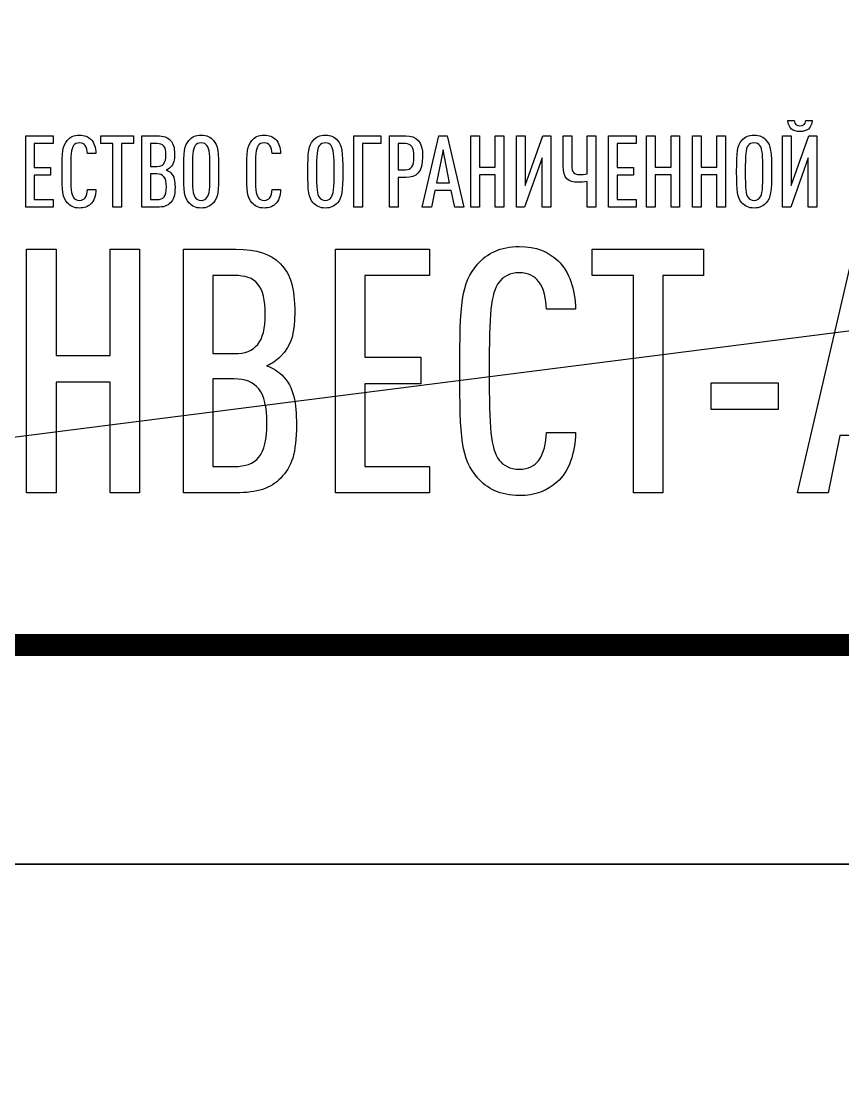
# Model space of a CAD drawing. Header units: millimetres. Extents: x -112426 to 6776, y 1218 to 38707.
# Drawn here: x 2368.9 to 2387.61, y 1396.32 to 1420.37 of the extents above; entities that cross this region are included whole.
import ezdxf

# ---------------------------------------------------------------- set-up
doc = ezdxf.new("R2010")
doc.units = ezdxf.units.MM
doc.layers.add('layer 1', color=7, linetype='Continuous')

# ---------------------------------------------------------------- blocks, each defined once
blk = doc.blocks.new('Лого')
at = {"layer": 'layer 1', "color": 159}
for points, knots in [([(6.6198, 2.3792), (6.6198, 2.3792), (6.5883, 2.3792), (6.5883, 2.3792), (6.5883, 2.3792), (6.5862, 2.3604), (6.5751, 2.3523), (6.5583, 2.3523), (6.5583, 2.3523), (6.5415, 2.3523), (6.5304, 2.3604), (6.5283, 2.3792), (6.5283, 2.3792), (6.5283, 2.3792), (6.4968, 2.3792), (6.4968, 2.3792), (6.4968, 2.3792), (6.4994, 2.3391), (6.5243, 2.3239), (6.5583, 2.3239), (6.5583, 2.3239), (6.5923, 2.3239), (6.6172, 2.3391), (6.6198, 2.3792)], [0, 0, 0, 0, 0.142857, 0.142857, 0.142857, 0.142857, 0.285714, 0.285714, 0.285714, 0.285714, 0.428571, 0.428571, 0.428571, 0.428571, 0.571429, 0.571429, 0.571429, 0.571429, 0.714286, 0.714286, 0.714286, 0.714286, 1, 1, 1, 1]), ([(2.9897, 2.0293), (2.9897, 2.0293), (2.9465, 2.0293), (2.9465, 2.0293), (2.9465, 2.0293), (2.946, 2.014), (2.9429, 1.9983), (2.9348, 1.9876), (2.9348, 1.9876), (2.9292, 1.9805), (2.9201, 1.9749), (2.9064, 1.9749), (2.9064, 1.9749), (2.8921, 1.9749), (2.8825, 1.9805), (2.8764, 1.9886), (2.8764, 1.9886), (2.8637, 2.0059), (2.8617, 2.0349), (2.8617, 2.1207), (2.8617, 2.1207), (2.8617, 2.2065), (2.8637, 2.2355), (2.8764, 2.2528), (2.8764, 2.2528), (2.8825, 2.2609), (2.8921, 2.2665), (2.9064, 2.2665), (2.9064, 2.2665), (2.9201, 2.2665), (2.9292, 2.2609), (2.9348, 2.2538), (2.9348, 2.2538), (2.9434, 2.2431), (2.946, 2.2279), (2.9465, 2.2126), (2.9465, 2.2126), (2.9465, 2.2126), (2.9897, 2.2126), (2.9897, 2.2126), (2.9897, 2.2126), (2.9891, 2.2421), (2.9805, 2.268), (2.9638, 2.2843), (2.9638, 2.2843), (2.9495, 2.298), (2.9318, 2.3056), (2.9064, 2.3056), (2.9064, 2.3056), (2.8779, 2.3056), (2.8581, 2.2949), (2.8444, 2.2792), (2.8444, 2.2792), (2.8205, 2.2517), (2.818, 2.2208), (2.818, 2.1207), (2.818, 2.1207), (2.818, 2.0206), (2.8205, 1.9897), (2.8444, 1.9622), (2.8444, 1.9622), (2.8581, 1.9465), (2.8779, 1.9358), (2.9064, 1.9358), (2.9064, 1.9358), (2.9302, 1.9358), (2.948, 1.9429), (2.9622, 1.9556), (2.9622, 1.9556), (2.98, 1.9719), (2.9891, 1.9988), (2.9897, 2.0293)], [0, 0, 0, 0, 0.052632, 0.052632, 0.052632, 0.052632, 0.105263, 0.105263, 0.105263, 0.105263, 0.157895, 0.157895, 0.157895, 0.157895, 0.210526, 0.210526, 0.210526, 0.210526, 0.263158, 0.263158, 0.263158, 0.263158, 0.315789, 0.315789, 0.315789, 0.315789, 0.368421, 0.368421, 0.368421, 0.368421, 0.421053, 0.421053, 0.421053, 0.421053, 0.473684, 0.473684, 0.473684, 0.473684, 0.526316, 0.526316, 0.526316, 0.526316, 0.578947, 0.578947, 0.578947, 0.578947, 0.631579, 0.631579, 0.631579, 0.631579, 0.684211, 0.684211, 0.684211, 0.684211, 0.736842, 0.736842, 0.736842, 0.736842, 0.789474, 0.789474, 0.789474, 0.789474, 0.842105, 0.842105, 0.842105, 0.842105, 0.894737, 0.894737, 0.894737, 0.894737, 1, 1, 1, 1]), ([(3.6114, 2.1207), (3.6114, 2.2208), (3.6083, 2.2533), (3.5849, 2.2792), (3.5849, 2.2792), (3.5707, 2.2949), (3.5514, 2.3056), (3.523, 2.3056), (3.523, 2.3056), (3.4945, 2.3056), (3.4752, 2.2949), (3.461, 2.2792), (3.461, 2.2792), (3.4376, 2.2533), (3.4346, 2.2208), (3.4346, 2.1207), (3.4346, 2.1207), (3.4346, 2.0206), (3.4376, 1.9881), (3.461, 1.9622), (3.461, 1.9622), (3.4752, 1.9465), (3.4945, 1.9358), (3.523, 1.9358), (3.523, 1.9358), (3.5514, 1.9358), (3.5707, 1.9465), (3.5849, 1.9622), (3.5849, 1.9622), (3.6083, 1.9881), (3.6114, 2.0206), (3.6114, 2.1207)], [0, 0, 0, 0, 0.111111, 0.111111, 0.111111, 0.111111, 0.222222, 0.222222, 0.222222, 0.222222, 0.333333, 0.333333, 0.333333, 0.333333, 0.444444, 0.444444, 0.444444, 0.444444, 0.555556, 0.555556, 0.555556, 0.555556, 0.666667, 0.666667, 0.666667, 0.666667, 0.777778, 0.777778, 0.777778, 0.777778, 1, 1, 1, 1]), ([(3.9258, 2.0293), (3.9258, 2.0293), (3.8826, 2.0293), (3.8826, 2.0293), (3.8826, 2.0293), (3.8821, 2.014), (3.879, 1.9983), (3.8709, 1.9876), (3.8709, 1.9876), (3.8653, 1.9805), (3.8562, 1.9749), (3.8425, 1.9749), (3.8425, 1.9749), (3.8282, 1.9749), (3.8186, 1.9805), (3.8125, 1.9886), (3.8125, 1.9886), (3.7998, 2.0059), (3.7978, 2.0349), (3.7978, 2.1207), (3.7978, 2.1207), (3.7978, 2.2065), (3.7998, 2.2355), (3.8125, 2.2528), (3.8125, 2.2528), (3.8186, 2.2609), (3.8282, 2.2665), (3.8425, 2.2665), (3.8425, 2.2665), (3.8562, 2.2665), (3.8653, 2.2609), (3.8709, 2.2538), (3.8709, 2.2538), (3.8795, 2.2431), (3.8821, 2.2279), (3.8826, 2.2126), (3.8826, 2.2126), (3.8826, 2.2126), (3.9258, 2.2126), (3.9258, 2.2126), (3.9258, 2.2126), (3.9252, 2.2421), (3.9166, 2.268), (3.8999, 2.2843), (3.8999, 2.2843), (3.8856, 2.298), (3.8679, 2.3056), (3.8425, 2.3056), (3.8425, 2.3056), (3.814, 2.3056), (3.7942, 2.2949), (3.7805, 2.2792), (3.7805, 2.2792), (3.7566, 2.2517), (3.7541, 2.2208), (3.7541, 2.1207), (3.7541, 2.1207), (3.7541, 2.0206), (3.7566, 1.9897), (3.7805, 1.9622), (3.7805, 1.9622), (3.7942, 1.9465), (3.814, 1.9358), (3.8425, 1.9358), (3.8425, 1.9358), (3.8663, 1.9358), (3.8841, 1.9429), (3.8983, 1.9556), (3.8983, 1.9556), (3.9161, 1.9719), (3.9252, 1.9988), (3.9258, 2.0293)], [0, 0, 0, 0, 0.052632, 0.052632, 0.052632, 0.052632, 0.105263, 0.105263, 0.105263, 0.105263, 0.157895, 0.157895, 0.157895, 0.157895, 0.210526, 0.210526, 0.210526, 0.210526, 0.263158, 0.263158, 0.263158, 0.263158, 0.315789, 0.315789, 0.315789, 0.315789, 0.368421, 0.368421, 0.368421, 0.368421, 0.421053, 0.421053, 0.421053, 0.421053, 0.473684, 0.473684, 0.473684, 0.473684, 0.526316, 0.526316, 0.526316, 0.526316, 0.578947, 0.578947, 0.578947, 0.578947, 0.631579, 0.631579, 0.631579, 0.631579, 0.684211, 0.684211, 0.684211, 0.684211, 0.736842, 0.736842, 0.736842, 0.736842, 0.789474, 0.789474, 0.789474, 0.789474, 0.842105, 0.842105, 0.842105, 0.842105, 0.894737, 0.894737, 0.894737, 0.894737, 1, 1, 1, 1]), ([(4.2407, 2.1207), (4.2407, 2.2208), (4.2376, 2.2533), (4.2143, 2.2792), (4.2143, 2.2792), (4.2, 2.2949), (4.1807, 2.3056), (4.1523, 2.3056), (4.1523, 2.3056), (4.1238, 2.3056), (4.1045, 2.2949), (4.0903, 2.2792), (4.0903, 2.2792), (4.067, 2.2533), (4.0639, 2.2208), (4.0639, 2.1207), (4.0639, 2.1207), (4.0639, 2.0206), (4.067, 1.9881), (4.0903, 1.9622), (4.0903, 1.9622), (4.1045, 1.9465), (4.1238, 1.9358), (4.1523, 1.9358), (4.1523, 1.9358), (4.1807, 1.9358), (4.2, 1.9465), (4.2143, 1.9622), (4.2143, 1.9622), (4.2376, 1.9881), (4.2407, 2.0206), (4.2407, 2.1207)], [0, 0, 0, 0, 0.111111, 0.111111, 0.111111, 0.111111, 0.222222, 0.222222, 0.222222, 0.222222, 0.333333, 0.333333, 0.333333, 0.333333, 0.444444, 0.444444, 0.444444, 0.444444, 0.555556, 0.555556, 0.555556, 0.555556, 0.666667, 0.666667, 0.666667, 0.666667, 0.777778, 0.777778, 0.777778, 0.777778, 1, 1, 1, 1]), ([(6.4141, 2.1207), (6.4141, 2.2208), (6.411, 2.2533), (6.3877, 2.2792), (6.3877, 2.2792), (6.3734, 2.2949), (6.3541, 2.3056), (6.3257, 2.3056), (6.3257, 2.3056), (6.2972, 2.3056), (6.2779, 2.2949), (6.2637, 2.2792), (6.2637, 2.2792), (6.2404, 2.2533), (6.2373, 2.2208), (6.2373, 2.1207), (6.2373, 2.1207), (6.2373, 2.0206), (6.2404, 1.9881), (6.2637, 1.9622), (6.2637, 1.9622), (6.2779, 1.9465), (6.2972, 1.9358), (6.3257, 1.9358), (6.3257, 1.9358), (6.3541, 1.9358), (6.3734, 1.9465), (6.3877, 1.9622), (6.3877, 1.9622), (6.411, 1.9881), (6.4141, 2.0206), (6.4141, 2.1207)], [0, 0, 0, 0, 0.111111, 0.111111, 0.111111, 0.111111, 0.222222, 0.222222, 0.222222, 0.222222, 0.333333, 0.333333, 0.333333, 0.333333, 0.444444, 0.444444, 0.444444, 0.444444, 0.555556, 0.555556, 0.555556, 0.555556, 0.666667, 0.666667, 0.666667, 0.666667, 0.777778, 0.777778, 0.777778, 0.777778, 1, 1, 1, 1]), ([(2.7733, 1.9399), (2.7733, 1.9399), (2.7733, 1.979), (2.7733, 1.979), (2.7733, 1.979), (2.7733, 1.979), (2.6773, 1.979), (2.6773, 1.979), (2.6773, 1.979), (2.6773, 1.979), (2.6773, 2.1019), (2.6773, 2.1019), (2.6773, 2.1019), (2.6773, 2.1019), (2.7601, 2.1019), (2.7601, 2.1019), (2.7601, 2.1019), (2.7601, 2.1019), (2.7601, 2.141), (2.7601, 2.141), (2.7601, 2.141), (2.7601, 2.141), (2.6773, 2.141), (2.6773, 2.141), (2.6773, 2.141), (2.6773, 2.141), (2.6773, 2.2624), (2.6773, 2.2624), (2.6773, 2.2624), (2.6773, 2.2624), (2.7733, 2.2624), (2.7733, 2.2624), (2.7733, 2.2624), (2.7733, 2.2624), (2.7733, 2.3015), (2.7733, 2.3015), (2.7733, 2.3015), (2.7733, 2.3015), (2.6336, 2.3015), (2.6336, 2.3015), (2.6336, 2.3015), (2.6336, 2.3015), (2.6336, 1.9399), (2.6336, 1.9399), (2.6336, 1.9399), (2.6336, 1.9399), (2.7733, 1.9399), (2.7733, 1.9399)], [0, 0, 0, 0, 0.076923, 0.076923, 0.076923, 0.076923, 0.153846, 0.153846, 0.153846, 0.153846, 0.230769, 0.230769, 0.230769, 0.230769, 0.307692, 0.307692, 0.307692, 0.307692, 0.384615, 0.384615, 0.384615, 0.384615, 0.461538, 0.461538, 0.461538, 0.461538, 0.538462, 0.538462, 0.538462, 0.538462, 0.615385, 0.615385, 0.615385, 0.615385, 0.692308, 0.692308, 0.692308, 0.692308, 0.769231, 0.769231, 0.769231, 0.769231, 0.846154, 0.846154, 0.846154, 0.846154, 1, 1, 1, 1]), ([(3.1796, 2.2624), (3.1796, 2.2624), (3.1796, 2.3015), (3.1796, 2.3015), (3.1796, 2.3015), (3.1796, 2.3015), (3.0145, 2.3015), (3.0145, 2.3015), (3.0145, 2.3015), (3.0145, 2.3015), (3.0145, 2.2624), (3.0145, 2.2624), (3.0145, 2.2624), (3.0145, 2.2624), (3.0755, 2.2624), (3.0755, 2.2624), (3.0755, 2.2624), (3.0755, 2.2624), (3.0755, 1.9399), (3.0755, 1.9399), (3.0755, 1.9399), (3.0755, 1.9399), (3.1192, 1.9399), (3.1192, 1.9399), (3.1192, 1.9399), (3.1192, 1.9399), (3.1192, 2.2624), (3.1192, 2.2624), (3.1192, 2.2624), (3.1192, 2.2624), (3.1796, 2.2624), (3.1796, 2.2624)], [0, 0, 0, 0, 0.111111, 0.111111, 0.111111, 0.111111, 0.222222, 0.222222, 0.222222, 0.222222, 0.333333, 0.333333, 0.333333, 0.333333, 0.444444, 0.444444, 0.444444, 0.444444, 0.555556, 0.555556, 0.555556, 0.555556, 0.666667, 0.666667, 0.666667, 0.666667, 0.777778, 0.777778, 0.777778, 0.777778, 1, 1, 1, 1]), ([(3.3904, 2.0415), (3.3904, 2.0725), (3.3874, 2.0968), (3.3686, 2.1151), (3.3686, 2.1151), (3.3625, 2.1207), (3.3543, 2.1258), (3.3462, 2.1283), (3.3462, 2.1283), (3.3533, 2.1314), (3.3604, 2.1359), (3.3665, 2.142), (3.3665, 2.142), (3.3843, 2.1593), (3.3879, 2.1806), (3.3879, 2.2065), (3.3879, 2.2065), (3.3879, 2.2457), (3.3823, 2.2634), (3.3665, 2.2797), (3.3665, 2.2797), (3.3518, 2.2949), (3.3325, 2.3015), (3.3005, 2.3015), (3.3005, 2.3015), (3.3005, 2.3015), (3.2228, 2.3015), (3.2228, 2.3015), (3.2228, 2.3015), (3.2228, 2.3015), (3.2228, 1.9399), (3.2228, 1.9399), (3.2228, 1.9399), (3.2228, 1.9399), (3.3005, 1.9399), (3.3005, 1.9399), (3.3005, 1.9399), (3.3325, 1.9399), (3.3523, 1.9465), (3.367, 1.9617), (3.367, 1.9617), (3.3833, 1.9785), (3.3904, 1.9978), (3.3904, 2.0415)], [0, 0, 0, 0, 0.083333, 0.083333, 0.083333, 0.083333, 0.166667, 0.166667, 0.166667, 0.166667, 0.25, 0.25, 0.25, 0.25, 0.333333, 0.333333, 0.333333, 0.333333, 0.416667, 0.416667, 0.416667, 0.416667, 0.5, 0.5, 0.5, 0.5, 0.583333, 0.583333, 0.583333, 0.583333, 0.666667, 0.666667, 0.666667, 0.666667, 0.75, 0.75, 0.75, 0.75, 0.833333, 0.833333, 0.833333, 0.833333, 1, 1, 1, 1]), ([(3.3442, 2.2045), (3.3442, 2.1634), (3.3295, 2.1466), (3.2985, 2.1466), (3.2985, 2.1466), (3.2985, 2.1466), (3.2665, 2.1466), (3.2665, 2.1466), (3.2665, 2.1466), (3.2665, 2.1466), (3.2665, 2.2624), (3.2665, 2.2624), (3.2665, 2.2624), (3.2665, 2.2624), (3.2985, 2.2624), (3.2985, 2.2624), (3.2985, 2.2624), (3.33, 2.2624), (3.3442, 2.2482), (3.3442, 2.2045)], [0, 0, 0, 0, 0.166667, 0.166667, 0.166667, 0.166667, 0.333333, 0.333333, 0.333333, 0.333333, 0.5, 0.5, 0.5, 0.5, 0.666667, 0.666667, 0.666667, 0.666667, 1, 1, 1, 1]), ([(3.5677, 2.1207), (3.5677, 2.0349), (3.5651, 2.0059), (3.5524, 1.9886), (3.5524, 1.9886), (3.5463, 1.9805), (3.5372, 1.9749), (3.523, 1.9749), (3.523, 1.9749), (3.5088, 1.9749), (3.4991, 1.9805), (3.493, 1.9886), (3.493, 1.9886), (3.4803, 2.0059), (3.4783, 2.0349), (3.4783, 2.1207), (3.4783, 2.1207), (3.4783, 2.2065), (3.4803, 2.2355), (3.493, 2.2528), (3.493, 2.2528), (3.4991, 2.2609), (3.5088, 2.2665), (3.523, 2.2665), (3.523, 2.2665), (3.5372, 2.2665), (3.5463, 2.2609), (3.5524, 2.2528), (3.5524, 2.2528), (3.5651, 2.2355), (3.5677, 2.2065), (3.5677, 2.1207)], [0, 0, 0, 0, 0.111111, 0.111111, 0.111111, 0.111111, 0.222222, 0.222222, 0.222222, 0.222222, 0.333333, 0.333333, 0.333333, 0.333333, 0.444444, 0.444444, 0.444444, 0.444444, 0.555556, 0.555556, 0.555556, 0.555556, 0.666667, 0.666667, 0.666667, 0.666667, 0.777778, 0.777778, 0.777778, 0.777778, 1, 1, 1, 1]), ([(4.197, 2.1207), (4.197, 2.0349), (4.1944, 2.0059), (4.1817, 1.9886), (4.1817, 1.9886), (4.1756, 1.9805), (4.1665, 1.9749), (4.1523, 1.9749), (4.1523, 1.9749), (4.1381, 1.9749), (4.1284, 1.9805), (4.1223, 1.9886), (4.1223, 1.9886), (4.1096, 2.0059), (4.1076, 2.0349), (4.1076, 2.1207), (4.1076, 2.1207), (4.1076, 2.2065), (4.1096, 2.2355), (4.1223, 2.2528), (4.1223, 2.2528), (4.1284, 2.2609), (4.1381, 2.2665), (4.1523, 2.2665), (4.1523, 2.2665), (4.1665, 2.2665), (4.1756, 2.2609), (4.1817, 2.2528), (4.1817, 2.2528), (4.1944, 2.2355), (4.197, 2.2065), (4.197, 2.1207)], [0, 0, 0, 0, 0.111111, 0.111111, 0.111111, 0.111111, 0.222222, 0.222222, 0.222222, 0.222222, 0.333333, 0.333333, 0.333333, 0.333333, 0.444444, 0.444444, 0.444444, 0.444444, 0.555556, 0.555556, 0.555556, 0.555556, 0.666667, 0.666667, 0.666667, 0.666667, 0.777778, 0.777778, 0.777778, 0.777778, 1, 1, 1, 1]), ([(4.4337, 2.2624), (4.4337, 2.2624), (4.4337, 2.3015), (4.4337, 2.3015), (4.4337, 2.3015), (4.4337, 2.3015), (4.297, 2.3015), (4.297, 2.3015), (4.297, 2.3015), (4.297, 2.3015), (4.297, 1.9399), (4.297, 1.9399), (4.297, 1.9399), (4.297, 1.9399), (4.3407, 1.9399), (4.3407, 1.9399), (4.3407, 1.9399), (4.3407, 1.9399), (4.3407, 2.2624), (4.3407, 2.2624), (4.3407, 2.2624), (4.3407, 2.2624), (4.4337, 2.2624), (4.4337, 2.2624)], [0, 0, 0, 0, 0.142857, 0.142857, 0.142857, 0.142857, 0.285714, 0.285714, 0.285714, 0.285714, 0.428571, 0.428571, 0.428571, 0.428571, 0.571429, 0.571429, 0.571429, 0.571429, 0.714286, 0.714286, 0.714286, 0.714286, 1, 1, 1, 1]), ([(4.6455, 2.1959), (4.6455, 2.2761), (4.6145, 2.3015), (4.5596, 2.3015), (4.5596, 2.3015), (4.5596, 2.3015), (4.4784, 2.3015), (4.4784, 2.3015), (4.4784, 2.3015), (4.4784, 2.3015), (4.4784, 1.9399), (4.4784, 1.9399), (4.4784, 1.9399), (4.4784, 1.9399), (4.522, 1.9399), (4.522, 1.9399), (4.522, 1.9399), (4.522, 1.9399), (4.522, 2.0907), (4.522, 2.0907), (4.522, 2.0907), (4.522, 2.0907), (4.5596, 2.0907), (4.5596, 2.0907), (4.5596, 2.0907), (4.6135, 2.0907), (4.6455, 2.1166), (4.6455, 2.1959)], [0, 0, 0, 0, 0.125, 0.125, 0.125, 0.125, 0.25, 0.25, 0.25, 0.25, 0.375, 0.375, 0.375, 0.375, 0.5, 0.5, 0.5, 0.5, 0.625, 0.625, 0.625, 0.625, 0.75, 0.75, 0.75, 0.75, 1, 1, 1, 1]), ([(4.6018, 2.1959), (4.6018, 2.1476), (4.5876, 2.1298), (4.5581, 2.1298), (4.5581, 2.1298), (4.5581, 2.1298), (4.522, 2.1298), (4.522, 2.1298), (4.522, 2.1298), (4.522, 2.1298), (4.522, 2.2624), (4.522, 2.2624), (4.522, 2.2624), (4.522, 2.2624), (4.5581, 2.2624), (4.5581, 2.2624), (4.5581, 2.2624), (4.5876, 2.2624), (4.6018, 2.2446), (4.6018, 2.1959)], [0, 0, 0, 0, 0.166667, 0.166667, 0.166667, 0.166667, 0.333333, 0.333333, 0.333333, 0.333333, 0.5, 0.5, 0.5, 0.5, 0.666667, 0.666667, 0.666667, 0.666667, 1, 1, 1, 1]), ([(4.8542, 1.9399), (4.8542, 1.9399), (4.7704, 2.3015), (4.7704, 2.3015), (4.7704, 2.3015), (4.7704, 2.3015), (4.7283, 2.3015), (4.7283, 2.3015), (4.7283, 2.3015), (4.7283, 2.3015), (4.6439, 1.9399), (4.6439, 1.9399), (4.6439, 1.9399), (4.6439, 1.9399), (4.6897, 1.9399), (4.6897, 1.9399), (4.6897, 1.9399), (4.6897, 1.9399), (4.7069, 2.0252), (4.7069, 2.0252), (4.7069, 2.0252), (4.7069, 2.0252), (4.7907, 2.0252), (4.7907, 2.0252), (4.7907, 2.0252), (4.7907, 2.0252), (4.808, 1.9399), (4.808, 1.9399), (4.808, 1.9399), (4.808, 1.9399), (4.8542, 1.9399), (4.8542, 1.9399)], [0, 0, 0, 0, 0.111111, 0.111111, 0.111111, 0.111111, 0.222222, 0.222222, 0.222222, 0.222222, 0.333333, 0.333333, 0.333333, 0.333333, 0.444444, 0.444444, 0.444444, 0.444444, 0.555556, 0.555556, 0.555556, 0.555556, 0.666667, 0.666667, 0.666667, 0.666667, 0.777778, 0.777778, 0.777778, 0.777778, 1, 1, 1, 1]), ([(5.0569, 1.9399), (5.0569, 1.9399), (5.0569, 2.3015), (5.0569, 2.3015), (5.0569, 2.3015), (5.0569, 2.3015), (5.0132, 2.3015), (5.0132, 2.3015), (5.0132, 2.3015), (5.0132, 2.3015), (5.0132, 2.1436), (5.0132, 2.1436), (5.0132, 2.1436), (5.0132, 2.1436), (4.933, 2.1436), (4.933, 2.1436), (4.933, 2.1436), (4.933, 2.1436), (4.933, 2.3015), (4.933, 2.3015), (4.933, 2.3015), (4.933, 2.3015), (4.8893, 2.3015), (4.8893, 2.3015), (4.8893, 2.3015), (4.8893, 2.3015), (4.8893, 1.9399), (4.8893, 1.9399), (4.8893, 1.9399), (4.8893, 1.9399), (4.933, 1.9399), (4.933, 1.9399), (4.933, 1.9399), (4.933, 1.9399), (4.933, 2.1039), (4.933, 2.1039), (4.933, 2.1039), (4.933, 2.1039), (5.0132, 2.1039), (5.0132, 2.1039), (5.0132, 2.1039), (5.0132, 2.1039), (5.0132, 1.9399), (5.0132, 1.9399), (5.0132, 1.9399), (5.0132, 1.9399), (5.0569, 1.9399), (5.0569, 1.9399)], [0, 0, 0, 0, 0.076923, 0.076923, 0.076923, 0.076923, 0.153846, 0.153846, 0.153846, 0.153846, 0.230769, 0.230769, 0.230769, 0.230769, 0.307692, 0.307692, 0.307692, 0.307692, 0.384615, 0.384615, 0.384615, 0.384615, 0.461538, 0.461538, 0.461538, 0.461538, 0.538462, 0.538462, 0.538462, 0.538462, 0.615385, 0.615385, 0.615385, 0.615385, 0.692308, 0.692308, 0.692308, 0.692308, 0.769231, 0.769231, 0.769231, 0.769231, 0.846154, 0.846154, 0.846154, 0.846154, 1, 1, 1, 1]), ([(5.2946, 1.9399), (5.2946, 1.9399), (5.2946, 2.3015), (5.2946, 2.3015), (5.2946, 2.3015), (5.2946, 2.3015), (5.2545, 2.3015), (5.2545, 2.3015), (5.2545, 2.3015), (5.2545, 2.3015), (5.1656, 2.0501), (5.1656, 2.0501), (5.1656, 2.0501), (5.1656, 2.0501), (5.1656, 2.3015), (5.1656, 2.3015), (5.1656, 2.3015), (5.1656, 2.3015), (5.1219, 2.3015), (5.1219, 2.3015), (5.1219, 2.3015), (5.1219, 2.3015), (5.1219, 1.9399), (5.1219, 1.9399), (5.1219, 1.9399), (5.1219, 1.9399), (5.1625, 1.9399), (5.1625, 1.9399), (5.1625, 1.9399), (5.1625, 1.9399), (5.2509, 2.1908), (5.2509, 2.1908), (5.2509, 2.1908), (5.2509, 2.1908), (5.2509, 1.9399), (5.2509, 1.9399), (5.2509, 1.9399), (5.2509, 1.9399), (5.2946, 1.9399), (5.2946, 1.9399)], [0, 0, 0, 0, 0.090909, 0.090909, 0.090909, 0.090909, 0.181818, 0.181818, 0.181818, 0.181818, 0.272727, 0.272727, 0.272727, 0.272727, 0.363636, 0.363636, 0.363636, 0.363636, 0.454545, 0.454545, 0.454545, 0.454545, 0.545455, 0.545455, 0.545455, 0.545455, 0.636364, 0.636364, 0.636364, 0.636364, 0.727273, 0.727273, 0.727273, 0.727273, 0.818182, 0.818182, 0.818182, 0.818182, 1, 1, 1, 1]), ([(5.5227, 1.9399), (5.5227, 1.9399), (5.5227, 2.3015), (5.5227, 2.3015), (5.5227, 2.3015), (5.5227, 2.3015), (5.479, 2.3015), (5.479, 2.3015), (5.479, 2.3015), (5.479, 2.3015), (5.479, 2.1085), (5.479, 2.1085), (5.479, 2.1085), (5.4658, 2.1065), (5.4546, 2.1055), (5.4404, 2.1055), (5.4404, 2.1055), (5.4165, 2.1055), (5.4013, 2.1141), (5.4013, 2.1532), (5.4013, 2.1532), (5.4013, 2.1532), (5.4013, 2.3015), (5.4013, 2.3015), (5.4013, 2.3015), (5.4013, 2.3015), (5.3576, 2.3015), (5.3576, 2.3015), (5.3576, 2.3015), (5.3576, 2.3015), (5.3576, 2.1486), (5.3576, 2.1486), (5.3576, 2.1486), (5.3576, 2.0867), (5.384, 2.0664), (5.4338, 2.0664), (5.4338, 2.0664), (5.4485, 2.0664), (5.4627, 2.0674), (5.479, 2.0699), (5.479, 2.0699), (5.479, 2.0699), (5.479, 1.9399), (5.479, 1.9399), (5.479, 1.9399), (5.479, 1.9399), (5.5227, 1.9399), (5.5227, 1.9399)], [0, 0, 0, 0, 0.076923, 0.076923, 0.076923, 0.076923, 0.153846, 0.153846, 0.153846, 0.153846, 0.230769, 0.230769, 0.230769, 0.230769, 0.307692, 0.307692, 0.307692, 0.307692, 0.384615, 0.384615, 0.384615, 0.384615, 0.461538, 0.461538, 0.461538, 0.461538, 0.538462, 0.538462, 0.538462, 0.538462, 0.615385, 0.615385, 0.615385, 0.615385, 0.692308, 0.692308, 0.692308, 0.692308, 0.769231, 0.769231, 0.769231, 0.769231, 0.846154, 0.846154, 0.846154, 0.846154, 1, 1, 1, 1]), ([(5.7273, 1.9399), (5.7273, 1.9399), (5.7273, 1.979), (5.7273, 1.979), (5.7273, 1.979), (5.7273, 1.979), (5.6314, 1.979), (5.6314, 1.979), (5.6314, 1.979), (5.6314, 1.979), (5.6314, 2.1019), (5.6314, 2.1019), (5.6314, 2.1019), (5.6314, 2.1019), (5.7141, 2.1019), (5.7141, 2.1019), (5.7141, 2.1019), (5.7141, 2.1019), (5.7141, 2.141), (5.7141, 2.141), (5.7141, 2.141), (5.7141, 2.141), (5.6314, 2.141), (5.6314, 2.141), (5.6314, 2.141), (5.6314, 2.141), (5.6314, 2.2624), (5.6314, 2.2624), (5.6314, 2.2624), (5.6314, 2.2624), (5.7273, 2.2624), (5.7273, 2.2624), (5.7273, 2.2624), (5.7273, 2.2624), (5.7273, 2.3015), (5.7273, 2.3015), (5.7273, 2.3015), (5.7273, 2.3015), (5.5877, 2.3015), (5.5877, 2.3015), (5.5877, 2.3015), (5.5877, 2.3015), (5.5877, 1.9399), (5.5877, 1.9399), (5.5877, 1.9399), (5.5877, 1.9399), (5.7273, 1.9399), (5.7273, 1.9399)], [0, 0, 0, 0, 0.076923, 0.076923, 0.076923, 0.076923, 0.153846, 0.153846, 0.153846, 0.153846, 0.230769, 0.230769, 0.230769, 0.230769, 0.307692, 0.307692, 0.307692, 0.307692, 0.384615, 0.384615, 0.384615, 0.384615, 0.461538, 0.461538, 0.461538, 0.461538, 0.538462, 0.538462, 0.538462, 0.538462, 0.615385, 0.615385, 0.615385, 0.615385, 0.692308, 0.692308, 0.692308, 0.692308, 0.769231, 0.769231, 0.769231, 0.769231, 0.846154, 0.846154, 0.846154, 0.846154, 1, 1, 1, 1]), ([(5.9483, 1.9399), (5.9483, 1.9399), (5.9483, 2.3015), (5.9483, 2.3015), (5.9483, 2.3015), (5.9483, 2.3015), (5.9046, 2.3015), (5.9046, 2.3015), (5.9046, 2.3015), (5.9046, 2.3015), (5.9046, 2.1436), (5.9046, 2.1436), (5.9046, 2.1436), (5.9046, 2.1436), (5.8244, 2.1436), (5.8244, 2.1436), (5.8244, 2.1436), (5.8244, 2.1436), (5.8244, 2.3015), (5.8244, 2.3015), (5.8244, 2.3015), (5.8244, 2.3015), (5.7807, 2.3015), (5.7807, 2.3015), (5.7807, 2.3015), (5.7807, 2.3015), (5.7807, 1.9399), (5.7807, 1.9399), (5.7807, 1.9399), (5.7807, 1.9399), (5.8244, 1.9399), (5.8244, 1.9399), (5.8244, 1.9399), (5.8244, 1.9399), (5.8244, 2.1039), (5.8244, 2.1039), (5.8244, 2.1039), (5.8244, 2.1039), (5.9046, 2.1039), (5.9046, 2.1039), (5.9046, 2.1039), (5.9046, 2.1039), (5.9046, 1.9399), (5.9046, 1.9399), (5.9046, 1.9399), (5.9046, 1.9399), (5.9483, 1.9399), (5.9483, 1.9399)], [0, 0, 0, 0, 0.076923, 0.076923, 0.076923, 0.076923, 0.153846, 0.153846, 0.153846, 0.153846, 0.230769, 0.230769, 0.230769, 0.230769, 0.307692, 0.307692, 0.307692, 0.307692, 0.384615, 0.384615, 0.384615, 0.384615, 0.461538, 0.461538, 0.461538, 0.461538, 0.538462, 0.538462, 0.538462, 0.538462, 0.615385, 0.615385, 0.615385, 0.615385, 0.692308, 0.692308, 0.692308, 0.692308, 0.769231, 0.769231, 0.769231, 0.769231, 0.846154, 0.846154, 0.846154, 0.846154, 1, 1, 1, 1]), ([(6.1809, 1.9399), (6.1809, 1.9399), (6.1809, 2.3015), (6.1809, 2.3015), (6.1809, 2.3015), (6.1809, 2.3015), (6.1372, 2.3015), (6.1372, 2.3015), (6.1372, 2.3015), (6.1372, 2.3015), (6.1372, 2.1436), (6.1372, 2.1436), (6.1372, 2.1436), (6.1372, 2.1436), (6.057, 2.1436), (6.057, 2.1436), (6.057, 2.1436), (6.057, 2.1436), (6.057, 2.3015), (6.057, 2.3015), (6.057, 2.3015), (6.057, 2.3015), (6.0133, 2.3015), (6.0133, 2.3015), (6.0133, 2.3015), (6.0133, 2.3015), (6.0133, 1.9399), (6.0133, 1.9399), (6.0133, 1.9399), (6.0133, 1.9399), (6.057, 1.9399), (6.057, 1.9399), (6.057, 1.9399), (6.057, 1.9399), (6.057, 2.1039), (6.057, 2.1039), (6.057, 2.1039), (6.057, 2.1039), (6.1372, 2.1039), (6.1372, 2.1039), (6.1372, 2.1039), (6.1372, 2.1039), (6.1372, 1.9399), (6.1372, 1.9399), (6.1372, 1.9399), (6.1372, 1.9399), (6.1809, 1.9399), (6.1809, 1.9399)], [0, 0, 0, 0, 0.076923, 0.076923, 0.076923, 0.076923, 0.153846, 0.153846, 0.153846, 0.153846, 0.230769, 0.230769, 0.230769, 0.230769, 0.307692, 0.307692, 0.307692, 0.307692, 0.384615, 0.384615, 0.384615, 0.384615, 0.461538, 0.461538, 0.461538, 0.461538, 0.538462, 0.538462, 0.538462, 0.538462, 0.615385, 0.615385, 0.615385, 0.615385, 0.692308, 0.692308, 0.692308, 0.692308, 0.769231, 0.769231, 0.769231, 0.769231, 0.846154, 0.846154, 0.846154, 0.846154, 1, 1, 1, 1]), ([(6.3704, 2.1207), (6.3704, 2.0349), (6.3678, 2.0059), (6.3551, 1.9886), (6.3551, 1.9886), (6.349, 1.9805), (6.3399, 1.9749), (6.3257, 1.9749), (6.3257, 1.9749), (6.3115, 1.9749), (6.3018, 1.9805), (6.2957, 1.9886), (6.2957, 1.9886), (6.283, 2.0059), (6.281, 2.0349), (6.281, 2.1207), (6.281, 2.1207), (6.281, 2.2065), (6.283, 2.2355), (6.2957, 2.2528), (6.2957, 2.2528), (6.3018, 2.2609), (6.3115, 2.2665), (6.3257, 2.2665), (6.3257, 2.2665), (6.3399, 2.2665), (6.349, 2.2609), (6.3551, 2.2528), (6.3551, 2.2528), (6.3678, 2.2355), (6.3704, 2.2065), (6.3704, 2.1207)], [0, 0, 0, 0, 0.111111, 0.111111, 0.111111, 0.111111, 0.222222, 0.222222, 0.222222, 0.222222, 0.333333, 0.333333, 0.333333, 0.333333, 0.444444, 0.444444, 0.444444, 0.444444, 0.555556, 0.555556, 0.555556, 0.555556, 0.666667, 0.666667, 0.666667, 0.666667, 0.777778, 0.777778, 0.777778, 0.777778, 1, 1, 1, 1]), ([(6.6431, 1.9399), (6.6431, 1.9399), (6.6431, 2.3015), (6.6431, 2.3015), (6.6431, 2.3015), (6.6431, 2.3015), (6.603, 2.3015), (6.603, 2.3015), (6.603, 2.3015), (6.603, 2.3015), (6.5141, 2.0501), (6.5141, 2.0501), (6.5141, 2.0501), (6.5141, 2.0501), (6.5141, 2.3015), (6.5141, 2.3015), (6.5141, 2.3015), (6.5141, 2.3015), (6.4704, 2.3015), (6.4704, 2.3015), (6.4704, 2.3015), (6.4704, 2.3015), (6.4704, 1.9399), (6.4704, 1.9399), (6.4704, 1.9399), (6.4704, 1.9399), (6.5111, 1.9399), (6.5111, 1.9399), (6.5111, 1.9399), (6.5111, 1.9399), (6.5994, 2.1908), (6.5994, 2.1908), (6.5994, 2.1908), (6.5994, 2.1908), (6.5994, 1.9399), (6.5994, 1.9399), (6.5994, 1.9399), (6.5994, 1.9399), (6.6431, 1.9399), (6.6431, 1.9399)], [0, 0, 0, 0, 0.090909, 0.090909, 0.090909, 0.090909, 0.181818, 0.181818, 0.181818, 0.181818, 0.272727, 0.272727, 0.272727, 0.272727, 0.363636, 0.363636, 0.363636, 0.363636, 0.454545, 0.454545, 0.454545, 0.454545, 0.545455, 0.545455, 0.545455, 0.545455, 0.636364, 0.636364, 0.636364, 0.636364, 0.727273, 0.727273, 0.727273, 0.727273, 0.818182, 0.818182, 0.818182, 0.818182, 1, 1, 1, 1]), ([(4.7826, 2.0643), (4.7826, 2.0643), (4.7151, 2.0643), (4.7151, 2.0643), (4.7151, 2.0643), (4.7151, 2.0643), (4.7491, 2.2309), (4.7491, 2.2309), (4.7491, 2.2309), (4.7491, 2.2309), (4.7826, 2.0643), (4.7826, 2.0643)], [0, 0, 0, 0, 0.25, 0.25, 0.25, 0.25, 0.5, 0.5, 0.5, 0.5, 1, 1, 1, 1]), ([(3.3467, 2.044), (3.3467, 1.9942), (3.331, 1.979), (3.298, 1.979), (3.298, 1.979), (3.298, 1.979), (3.2665, 1.979), (3.2665, 1.979), (3.2665, 1.979), (3.2665, 1.979), (3.2665, 2.109), (3.2665, 2.109), (3.2665, 2.109), (3.2665, 2.109), (3.298, 2.109), (3.298, 2.109), (3.298, 2.109), (3.3305, 2.109), (3.3467, 2.0907), (3.3467, 2.044)], [0, 0, 0, 0, 0.166667, 0.166667, 0.166667, 0.166667, 0.333333, 0.333333, 0.333333, 0.333333, 0.5, 0.5, 0.5, 0.5, 0.666667, 0.666667, 0.666667, 0.666667, 1, 1, 1, 1]), ([(3.211, 0.4914), (3.211, 0.4914), (3.211, 1.7272), (3.211, 1.7272), (3.211, 1.7272), (3.211, 1.7272), (3.0617, 1.7272), (3.0617, 1.7272), (3.0617, 1.7272), (3.0617, 1.7272), (3.0617, 1.1874), (3.0617, 1.1874), (3.0617, 1.1874), (3.0617, 1.1874), (2.7875, 1.1874), (2.7875, 1.1874), (2.7875, 1.1874), (2.7875, 1.1874), (2.7875, 1.7272), (2.7875, 1.7272), (2.7875, 1.7272), (2.7875, 1.7272), (2.6382, 1.7272), (2.6382, 1.7272), (2.6382, 1.7272), (2.6382, 1.7272), (2.6382, 0.4914), (2.6382, 0.4914), (2.6382, 0.4914), (2.6382, 0.4914), (2.7875, 0.4914), (2.7875, 0.4914), (2.7875, 0.4914), (2.7875, 0.4914), (2.7875, 1.052), (2.7875, 1.052), (2.7875, 1.052), (2.7875, 1.052), (3.0617, 1.052), (3.0617, 1.052), (3.0617, 1.052), (3.0617, 1.052), (3.0617, 0.4914), (3.0617, 0.4914), (3.0617, 0.4914), (3.0617, 0.4914), (3.211, 0.4914), (3.211, 0.4914)], [0, 0, 0, 0, 0.076923, 0.076923, 0.076923, 0.076923, 0.153846, 0.153846, 0.153846, 0.153846, 0.230769, 0.230769, 0.230769, 0.230769, 0.307692, 0.307692, 0.307692, 0.307692, 0.384615, 0.384615, 0.384615, 0.384615, 0.461538, 0.461538, 0.461538, 0.461538, 0.538462, 0.538462, 0.538462, 0.538462, 0.615385, 0.615385, 0.615385, 0.615385, 0.692308, 0.692308, 0.692308, 0.692308, 0.769231, 0.769231, 0.769231, 0.769231, 0.846154, 0.846154, 0.846154, 0.846154, 1, 1, 1, 1]), ([(4.0059, 0.8385), (4.0059, 0.9444), (3.9954, 1.0277), (3.9312, 1.0902), (3.9312, 1.0902), (3.9104, 1.1093), (3.8826, 1.1267), (3.8549, 1.1353), (3.8549, 1.1353), (3.8792, 1.1457), (3.9035, 1.1614), (3.9243, 1.1822), (3.9243, 1.1822), (3.985, 1.2412), (3.9972, 1.3141), (3.9972, 1.4026), (3.9972, 1.4026), (3.9972, 1.5363), (3.9781, 1.597), (3.9243, 1.6525), (3.9243, 1.6525), (3.8739, 1.7046), (3.808, 1.7272), (3.6987, 1.7272), (3.6987, 1.7272), (3.6987, 1.7272), (3.4331, 1.7272), (3.4331, 1.7272), (3.4331, 1.7272), (3.4331, 1.7272), (3.4331, 0.4914), (3.4331, 0.4914), (3.4331, 0.4914), (3.4331, 0.4914), (3.6987, 0.4914), (3.6987, 0.4914), (3.6987, 0.4914), (3.808, 0.4914), (3.8757, 0.514), (3.926, 0.5661), (3.926, 0.5661), (3.9816, 0.6233), (4.0059, 0.6893), (4.0059, 0.8385)], [0, 0, 0, 0, 0.083333, 0.083333, 0.083333, 0.083333, 0.166667, 0.166667, 0.166667, 0.166667, 0.25, 0.25, 0.25, 0.25, 0.333333, 0.333333, 0.333333, 0.333333, 0.416667, 0.416667, 0.416667, 0.416667, 0.5, 0.5, 0.5, 0.5, 0.583333, 0.583333, 0.583333, 0.583333, 0.666667, 0.666667, 0.666667, 0.666667, 0.75, 0.75, 0.75, 0.75, 0.833333, 0.833333, 0.833333, 0.833333, 1, 1, 1, 1]), ([(4.681, 0.4914), (4.681, 0.4914), (4.681, 0.6251), (4.681, 0.6251), (4.681, 0.6251), (4.681, 0.6251), (4.353, 0.6251), (4.353, 0.6251), (4.353, 0.6251), (4.353, 0.6251), (4.353, 1.0451), (4.353, 1.0451), (4.353, 1.0451), (4.353, 1.0451), (4.6359, 1.0451), (4.6359, 1.0451), (4.6359, 1.0451), (4.6359, 1.0451), (4.6359, 1.1787), (4.6359, 1.1787), (4.6359, 1.1787), (4.6359, 1.1787), (4.353, 1.1787), (4.353, 1.1787), (4.353, 1.1787), (4.353, 1.1787), (4.353, 1.5935), (4.353, 1.5935), (4.353, 1.5935), (4.353, 1.5935), (4.681, 1.5935), (4.681, 1.5935), (4.681, 1.5935), (4.681, 1.5935), (4.681, 1.7272), (4.681, 1.7272), (4.681, 1.7272), (4.681, 1.7272), (4.2037, 1.7272), (4.2037, 1.7272), (4.2037, 1.7272), (4.2037, 1.7272), (4.2037, 0.4914), (4.2037, 0.4914), (4.2037, 0.4914), (4.2037, 0.4914), (4.681, 0.4914), (4.681, 0.4914)], [0, 0, 0, 0, 0.076923, 0.076923, 0.076923, 0.076923, 0.153846, 0.153846, 0.153846, 0.153846, 0.230769, 0.230769, 0.230769, 0.230769, 0.307692, 0.307692, 0.307692, 0.307692, 0.384615, 0.384615, 0.384615, 0.384615, 0.461538, 0.461538, 0.461538, 0.461538, 0.538462, 0.538462, 0.538462, 0.538462, 0.615385, 0.615385, 0.615385, 0.615385, 0.692308, 0.692308, 0.692308, 0.692308, 0.769231, 0.769231, 0.769231, 0.769231, 0.846154, 0.846154, 0.846154, 0.846154, 1, 1, 1, 1]), ([(5.4204, 0.7969), (5.4204, 0.7969), (5.2728, 0.7969), (5.2728, 0.7969), (5.2728, 0.7969), (5.2711, 0.7448), (5.2607, 0.691), (5.2329, 0.6546), (5.2329, 0.6546), (5.2138, 0.6303), (5.1826, 0.6112), (5.1357, 0.6112), (5.1357, 0.6112), (5.0871, 0.6112), (5.0541, 0.6303), (5.0333, 0.658), (5.0333, 0.658), (4.9899, 0.7171), (4.983, 0.816), (4.983, 1.1093), (4.983, 1.1093), (4.983, 1.4026), (4.9899, 1.5015), (5.0333, 1.5606), (5.0333, 1.5606), (5.0541, 1.5883), (5.0871, 1.6074), (5.1357, 1.6074), (5.1357, 1.6074), (5.1826, 1.6074), (5.2138, 1.5883), (5.2329, 1.564), (5.2329, 1.564), (5.2624, 1.5276), (5.2711, 1.4755), (5.2728, 1.4234), (5.2728, 1.4234), (5.2728, 1.4234), (5.4204, 1.4234), (5.4204, 1.4234), (5.4204, 1.4234), (5.4186, 1.5241), (5.3891, 1.6126), (5.3318, 1.6682), (5.3318, 1.6682), (5.2832, 1.715), (5.2225, 1.7411), (5.1357, 1.7411), (5.1357, 1.7411), (5.0385, 1.7411), (4.9708, 1.7046), (4.924, 1.6508), (4.924, 1.6508), (4.8424, 1.5571), (4.8337, 1.4512), (4.8337, 1.1093), (4.8337, 1.1093), (4.8337, 0.7674), (4.8424, 0.6615), (4.924, 0.5678), (4.924, 0.5678), (4.9708, 0.514), (5.0385, 0.4775), (5.1357, 0.4775), (5.1357, 0.4775), (5.2173, 0.4775), (5.278, 0.5018), (5.3266, 0.5452), (5.3266, 0.5452), (5.3874, 0.6008), (5.4186, 0.6928), (5.4204, 0.7969)], [0, 0, 0, 0, 0.052632, 0.052632, 0.052632, 0.052632, 0.105263, 0.105263, 0.105263, 0.105263, 0.157895, 0.157895, 0.157895, 0.157895, 0.210526, 0.210526, 0.210526, 0.210526, 0.263158, 0.263158, 0.263158, 0.263158, 0.315789, 0.315789, 0.315789, 0.315789, 0.368421, 0.368421, 0.368421, 0.368421, 0.421053, 0.421053, 0.421053, 0.421053, 0.473684, 0.473684, 0.473684, 0.473684, 0.526316, 0.526316, 0.526316, 0.526316, 0.578947, 0.578947, 0.578947, 0.578947, 0.631579, 0.631579, 0.631579, 0.631579, 0.684211, 0.684211, 0.684211, 0.684211, 0.736842, 0.736842, 0.736842, 0.736842, 0.789474, 0.789474, 0.789474, 0.789474, 0.842105, 0.842105, 0.842105, 0.842105, 0.894737, 0.894737, 0.894737, 0.894737, 1, 1, 1, 1]), ([(6.0695, 1.5935), (6.0695, 1.5935), (6.0695, 1.7272), (6.0695, 1.7272), (6.0695, 1.7272), (6.0695, 1.7272), (5.5054, 1.7272), (5.5054, 1.7272), (5.5054, 1.7272), (5.5054, 1.7272), (5.5054, 1.5935), (5.5054, 1.5935), (5.5054, 1.5935), (5.5054, 1.5935), (5.7137, 1.5935), (5.7137, 1.5935), (5.7137, 1.5935), (5.7137, 1.5935), (5.7137, 0.4914), (5.7137, 0.4914), (5.7137, 0.4914), (5.7137, 0.4914), (5.8629, 0.4914), (5.8629, 0.4914), (5.8629, 0.4914), (5.8629, 0.4914), (5.8629, 1.5935), (5.8629, 1.5935), (5.8629, 1.5935), (5.8629, 1.5935), (6.0695, 1.5935), (6.0695, 1.5935)], [0, 0, 0, 0, 0.111111, 0.111111, 0.111111, 0.111111, 0.222222, 0.222222, 0.222222, 0.222222, 0.333333, 0.333333, 0.333333, 0.333333, 0.444444, 0.444444, 0.444444, 0.444444, 0.555556, 0.555556, 0.555556, 0.555556, 0.666667, 0.666667, 0.666667, 0.666667, 0.777778, 0.777778, 0.777778, 0.777778, 1, 1, 1, 1]), ([(7.2636, 0.4914), (7.2636, 0.4914), (6.9772, 1.7272), (6.9772, 1.7272), (6.9772, 1.7272), (6.9772, 1.7272), (6.8331, 1.7272), (6.8331, 1.7272), (6.8331, 1.7272), (6.8331, 1.7272), (6.545, 0.4914), (6.545, 0.4914), (6.545, 0.4914), (6.545, 0.4914), (6.7012, 0.4914), (6.7012, 0.4914), (6.7012, 0.4914), (6.7012, 0.4914), (6.7602, 0.783), (6.7602, 0.783), (6.7602, 0.783), (6.7602, 0.783), (7.0466, 0.783), (7.0466, 0.783), (7.0466, 0.783), (7.0466, 0.783), (7.1056, 0.4914), (7.1056, 0.4914), (7.1056, 0.4914), (7.1056, 0.4914), (7.2636, 0.4914), (7.2636, 0.4914)], [0, 0, 0, 0, 0.111111, 0.111111, 0.111111, 0.111111, 0.222222, 0.222222, 0.222222, 0.222222, 0.333333, 0.333333, 0.333333, 0.333333, 0.444444, 0.444444, 0.444444, 0.444444, 0.555556, 0.555556, 0.555556, 0.555556, 0.666667, 0.666667, 0.666667, 0.666667, 0.777778, 0.777778, 0.777778, 0.777778, 1, 1, 1, 1]), ([(3.8479, 1.3957), (3.8479, 1.2551), (3.7976, 1.1978), (3.6917, 1.1978), (3.6917, 1.1978), (3.6917, 1.1978), (3.5824, 1.1978), (3.5824, 1.1978), (3.5824, 1.1978), (3.5824, 1.1978), (3.5824, 1.5935), (3.5824, 1.5935), (3.5824, 1.5935), (3.5824, 1.5935), (3.6917, 1.5935), (3.6917, 1.5935), (3.6917, 1.5935), (3.7993, 1.5935), (3.8479, 1.5449), (3.8479, 1.3957)], [0, 0, 0, 0, 0.166667, 0.166667, 0.166667, 0.166667, 0.333333, 0.333333, 0.333333, 0.333333, 0.5, 0.5, 0.5, 0.5, 0.666667, 0.666667, 0.666667, 0.666667, 1, 1, 1, 1]), ([(3.8566, 0.8472), (3.8566, 0.6771), (3.8028, 0.6251), (3.69, 0.6251), (3.69, 0.6251), (3.69, 0.6251), (3.5824, 0.6251), (3.5824, 0.6251), (3.5824, 0.6251), (3.5824, 0.6251), (3.5824, 1.0694), (3.5824, 1.0694), (3.5824, 1.0694), (3.5824, 1.0694), (3.69, 1.0694), (3.69, 1.0694), (3.69, 1.0694), (3.8011, 1.0694), (3.8566, 1.0069), (3.8566, 0.8472)], [0, 0, 0, 0, 0.166667, 0.166667, 0.166667, 0.166667, 0.333333, 0.333333, 0.333333, 0.333333, 0.5, 0.5, 0.5, 0.5, 0.666667, 0.666667, 0.666667, 0.666667, 1, 1, 1, 1]), ([(6.4478, 0.9149), (6.4478, 0.9149), (6.4478, 1.0486), (6.4478, 1.0486), (6.4478, 1.0486), (6.4478, 1.0486), (6.1077, 1.0486), (6.1077, 1.0486), (6.1077, 1.0486), (6.1077, 1.0486), (6.1077, 0.9149), (6.1077, 0.9149), (6.1077, 0.9149), (6.1077, 0.9149), (6.4478, 0.9149), (6.4478, 0.9149)], [0, 0, 0, 0, 0.2, 0.2, 0.2, 0.2, 0.4, 0.4, 0.4, 0.4, 0.6, 0.6, 0.6, 0.6, 1, 1, 1, 1])]:
    blk.add_open_spline(points, degree=3, knots=knots, dxfattribs=at)

msp = doc.modelspace()

# ---------------------------------------------------------------- linework, layer by layer
for p, q in [((6610.206, 1951.39), (857.036, 1218.247)), ((1042.939, 1401.16), (6319.699, 1401.16))]:
    msp.add_line(p, q)
msp.add_lwpolyline([(2198.74, 1698.16), (2408.74, 1698.16), (2408.74, 1401.16), (2198.74, 1401.16)], close=True)
at = {"const_width": 0.5}
msp.add_lwpolyline([(2218.74, 1693.16), (2403.74, 1693.16), (2403.74, 1406.16), (2218.74, 1406.16)], close=True, dxfattribs=at)

# ---------------------------------------------------------------- block references
at = {"xscale": 4.492609629394886, "yscale": 4.492609629394886, "zscale": 4.492609629394886}
msp.add_blockref('Лого', (2357.174, 1407.416), dxfattribs=at)

doc.saveas('drawing.dxf')
